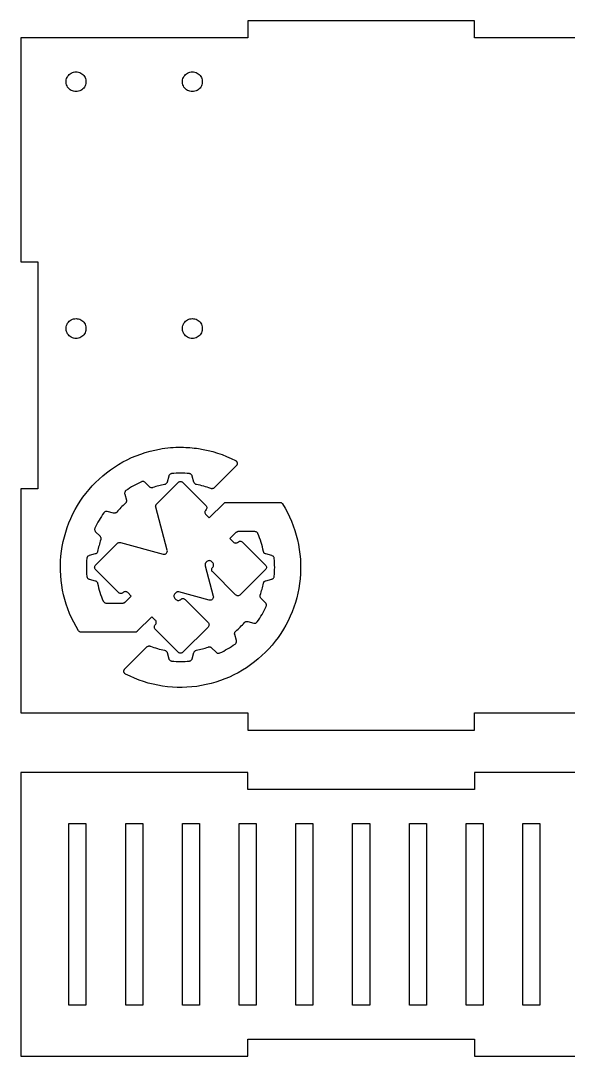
# Model space of a CAD drawing. Header units: metres. Extents: x -160 to 160, y -120 to 252.
# Drawn here: x -100 to -3.5, y 70 to 252.5 of the extents above; entities that cross this region are included whole.
import ezdxf

# ---------------------------------------------------------------- set-up
doc = ezdxf.new("R2010")
doc.units = ezdxf.units.M

msp = doc.modelspace()

# ---------------------------------------------------------------- linework, layer by layer
for p, q in [((-20, 252.5), (-60, 252.5)), ((-60, 252.5), (-60, 249.5)), ((-20, 249.5), (-20, 252.5)), ((-60, 249.5), (-100, 249.5)), ((-100, 249.5), (-100, 210)), ((20, 249.5), (-20, 249.5)), ((-91.7276, 242.688), (-91.5984, 242.865)), ((-91.5984, 242.865), (-91.448, 243.026)), ((-91.448, 243.026), (-91.2786, 243.166)), ((-91.2786, 243.166), (-91.0931, 243.284)), ((-91.0931, 243.284), (-90.8942, 243.377)), ((-90.8942, 243.377), (-90.6852, 243.445)), ((-90.6852, 243.445), (-90.4693, 243.486)), ((-90.4693, 243.486), (-90.25, 243.5)), ((-90.25, 243.5), (-90.0307, 243.486)), ((-90.0307, 243.486), (-89.8148, 243.445)), ((-89.8148, 243.445), (-89.6058, 243.377)), ((-89.6058, 243.377), (-89.4069, 243.284)), ((-89.4069, 243.284), (-89.2214, 243.166)), ((-89.2214, 243.166), (-89.052, 243.026)), ((-89.052, 243.026), (-88.9016, 242.865)), ((-88.9016, 242.865), (-88.7724, 242.688)), ((-71.2276, 242.688), (-71.0984, 242.865)), ((-71.0984, 242.865), (-70.948, 243.026)), ((-70.948, 243.026), (-70.7786, 243.166)), ((-70.7786, 243.166), (-70.5931, 243.284)), ((-70.5931, 243.284), (-70.3942, 243.377)), ((-70.3942, 243.377), (-70.1852, 243.445)), ((-70.1852, 243.445), (-69.9693, 243.486)), ((-69.9693, 243.486), (-69.75, 243.5)), ((-69.75, 243.5), (-69.5307, 243.486)), ((-69.5307, 243.486), (-69.3148, 243.445)), ((-69.3148, 243.445), (-69.1058, 243.377)), ((-69.1058, 243.377), (-68.9069, 243.284)), ((-68.9069, 243.284), (-68.7214, 243.166)), ((-68.7214, 243.166), (-68.552, 243.026)), ((-68.552, 243.026), (-68.4016, 242.865)), ((-68.4016, 242.865), (-68.2724, 242.688)), ((-91.9965, 241.86), (-91.969, 242.078)), ((-91.9965, 241.64), (-91.9965, 241.86)), ((-91.969, 241.422), (-91.9965, 241.64)), ((-91.969, 242.078), (-91.9143, 242.291)), ((-91.9143, 241.209), (-91.969, 241.422)), ((-91.9143, 242.291), (-91.8334, 242.495)), ((-91.8334, 241.005), (-91.9143, 241.209)), ((-91.8334, 242.495), (-91.7276, 242.688)), ((-91.7276, 240.812), (-91.8334, 241.005)), ((-88.7724, 242.688), (-88.6665, 242.495)), ((-88.6665, 241.005), (-88.7724, 240.812)), ((-88.6665, 242.495), (-88.5856, 242.291)), ((-88.5856, 241.209), (-88.6665, 241.005)), ((-88.5856, 242.291), (-88.531, 242.078)), ((-88.531, 241.422), (-88.5856, 241.209)), ((-88.531, 242.078), (-88.5034, 241.86)), ((-88.5034, 241.64), (-88.531, 241.422)), ((-88.5034, 241.86), (-88.5034, 241.64)), ((-71.4966, 241.86), (-71.469, 242.078)), ((-71.4966, 241.64), (-71.4966, 241.86)), ((-71.469, 241.422), (-71.4966, 241.64)), ((-71.469, 242.078), (-71.4144, 242.291)), ((-71.4144, 241.209), (-71.469, 241.422)), ((-71.4144, 242.291), (-71.3335, 242.495)), ((-71.3335, 241.005), (-71.4144, 241.209)), ((-71.3335, 242.495), (-71.2276, 242.688)), ((-71.2276, 240.812), (-71.3335, 241.005)), ((-68.2724, 242.688), (-68.1666, 242.495)), ((-68.1666, 241.005), (-68.2724, 240.812)), ((-68.1666, 242.495), (-68.0857, 242.291)), ((-68.0857, 241.209), (-68.1666, 241.005)), ((-68.0857, 242.291), (-68.031, 242.078)), ((-68.031, 241.422), (-68.0857, 241.209)), ((-68.031, 242.078), (-68.0035, 241.86)), ((-68.0035, 241.64), (-68.031, 241.422)), ((-68.0035, 241.86), (-68.0035, 241.64)), ((-91.5984, 240.635), (-91.7276, 240.812)), ((-91.448, 240.474), (-91.5984, 240.635)), ((-91.2786, 240.334), (-91.448, 240.474)), ((-91.0931, 240.216), (-91.2786, 240.334)), ((-90.8942, 240.123), (-91.0931, 240.216)), ((-90.6852, 240.055), (-90.8942, 240.123)), ((-90.4693, 240.014), (-90.6852, 240.055)), ((-90.25, 240), (-90.4693, 240.014)), ((-90.0307, 240.014), (-90.25, 240)), ((-89.8148, 240.055), (-90.0307, 240.014)), ((-89.6058, 240.123), (-89.8148, 240.055)), ((-89.4069, 240.216), (-89.6058, 240.123)), ((-89.2214, 240.334), (-89.4069, 240.216)), ((-89.052, 240.474), (-89.2214, 240.334)), ((-88.9016, 240.635), (-89.052, 240.474)), ((-88.7724, 240.812), (-88.9016, 240.635)), ((-71.0984, 240.635), (-71.2276, 240.812)), ((-70.948, 240.474), (-71.0984, 240.635)), ((-70.7786, 240.334), (-70.948, 240.474)), ((-70.5931, 240.216), (-70.7786, 240.334)), ((-70.3942, 240.123), (-70.5931, 240.216)), ((-70.1852, 240.055), (-70.3942, 240.123)), ((-69.9693, 240.014), (-70.1852, 240.055)), ((-69.75, 240), (-69.9693, 240.014)), ((-69.5307, 240.014), (-69.75, 240)), ((-69.3148, 240.055), (-69.5307, 240.014)), ((-69.1058, 240.123), (-69.3148, 240.055)), ((-68.9069, 240.216), (-69.1058, 240.123)), ((-68.7214, 240.334), (-68.9069, 240.216)), ((-68.552, 240.474), (-68.7214, 240.334)), ((-68.4016, 240.635), (-68.552, 240.474)), ((-68.2724, 240.812), (-68.4016, 240.635)), ((-100, 210), (-97, 210)), ((-97, 210), (-97, 170)), ((-91.9143, 198.791), (-91.8334, 198.995)), ((-91.8334, 198.995), (-91.7276, 199.188)), ((-91.7276, 199.188), (-91.5984, 199.365)), ((-91.5984, 199.365), (-91.448, 199.526)), ((-91.448, 199.526), (-91.2786, 199.666)), ((-91.2786, 199.666), (-91.0931, 199.784)), ((-91.0931, 199.784), (-90.8942, 199.877)), ((-90.8942, 199.877), (-90.6852, 199.945)), ((-90.6852, 199.945), (-90.4693, 199.986)), ((-90.4693, 199.986), (-90.25, 200)), ((-90.25, 200), (-90.0307, 199.986)), ((-90.0307, 199.986), (-89.8148, 199.945)), ((-89.8148, 199.945), (-89.6058, 199.877)), ((-89.6058, 199.877), (-89.4069, 199.784)), ((-89.4069, 199.784), (-89.2214, 199.666)), ((-89.2214, 199.666), (-89.052, 199.526)), ((-89.052, 199.526), (-88.9016, 199.365)), ((-88.9016, 199.365), (-88.7724, 199.188)), ((-88.7724, 199.188), (-88.6665, 198.995)), ((-88.6665, 198.995), (-88.5856, 198.791)), ((-71.4144, 198.791), (-71.3335, 198.995)), ((-71.3335, 198.995), (-71.2276, 199.188)), ((-71.2276, 199.188), (-71.0984, 199.365)), ((-71.0984, 199.365), (-70.948, 199.526)), ((-70.948, 199.526), (-70.7786, 199.666)), ((-70.7786, 199.666), (-70.5931, 199.784)), ((-70.5931, 199.784), (-70.3942, 199.877)), ((-70.3942, 199.877), (-70.1852, 199.945)), ((-70.1852, 199.945), (-69.9693, 199.986)), ((-69.9693, 199.986), (-69.75, 200)), ((-69.75, 200), (-69.5307, 199.986)), ((-69.5307, 199.986), (-69.3148, 199.945)), ((-69.3148, 199.945), (-69.1058, 199.877)), ((-69.1058, 199.877), (-68.9069, 199.784)), ((-68.9069, 199.784), (-68.7214, 199.666)), ((-68.7214, 199.666), (-68.552, 199.526)), ((-68.552, 199.526), (-68.4016, 199.365)), ((-68.4016, 199.365), (-68.2724, 199.188)), ((-68.2724, 199.188), (-68.1666, 198.995)), ((-68.1666, 198.995), (-68.0857, 198.791)), ((-91.9965, 198.36), (-91.969, 198.578)), ((-91.9965, 198.14), (-91.9965, 198.36)), ((-91.969, 197.922), (-91.9965, 198.14)), ((-91.969, 198.578), (-91.9143, 198.791)), ((-91.9143, 197.709), (-91.969, 197.922)), ((-91.8334, 197.505), (-91.9143, 197.709)), ((-91.7276, 197.312), (-91.8334, 197.505)), ((-91.5984, 197.135), (-91.7276, 197.312)), ((-91.448, 196.974), (-91.5984, 197.135)), ((-88.9016, 197.135), (-89.052, 196.974)), ((-88.7724, 197.312), (-88.9016, 197.135)), ((-88.6665, 197.505), (-88.7724, 197.312)), ((-88.5856, 197.709), (-88.6665, 197.505)), ((-88.5856, 198.791), (-88.531, 198.578)), ((-88.531, 197.922), (-88.5856, 197.709)), ((-88.531, 198.578), (-88.5034, 198.36)), ((-88.5034, 198.14), (-88.531, 197.922)), ((-88.5034, 198.36), (-88.5034, 198.14)), ((-71.4966, 198.36), (-71.469, 198.578)), ((-71.4966, 198.14), (-71.4966, 198.36)), ((-71.469, 197.922), (-71.4966, 198.14)), ((-71.469, 198.578), (-71.4144, 198.791)), ((-71.4144, 197.709), (-71.469, 197.922)), ((-71.3335, 197.505), (-71.4144, 197.709)), ((-71.2276, 197.312), (-71.3335, 197.505)), ((-71.0984, 197.135), (-71.2276, 197.312)), ((-70.948, 196.974), (-71.0984, 197.135)), ((-68.4016, 197.135), (-68.552, 196.974)), ((-68.2724, 197.312), (-68.4016, 197.135)), ((-68.1666, 197.505), (-68.2724, 197.312)), ((-68.0857, 197.709), (-68.1666, 197.505)), ((-68.0857, 198.791), (-68.031, 198.578)), ((-68.031, 197.922), (-68.0857, 197.709)), ((-68.031, 198.578), (-68.0035, 198.36)), ((-68.0035, 198.14), (-68.031, 197.922)), ((-68.0035, 198.36), (-68.0035, 198.14)), ((-91.2786, 196.834), (-91.448, 196.974)), ((-91.0931, 196.716), (-91.2786, 196.834)), ((-90.8942, 196.623), (-91.0931, 196.716)), ((-90.6852, 196.555), (-90.8942, 196.623)), ((-90.4693, 196.514), (-90.6852, 196.555)), ((-90.25, 196.5), (-90.4693, 196.514)), ((-90.0307, 196.514), (-90.25, 196.5)), ((-89.8148, 196.555), (-90.0307, 196.514)), ((-89.6058, 196.623), (-89.8148, 196.555)), ((-89.4069, 196.716), (-89.6058, 196.623)), ((-89.2214, 196.834), (-89.4069, 196.716)), ((-89.052, 196.974), (-89.2214, 196.834)), ((-70.7786, 196.834), (-70.948, 196.974)), ((-70.5931, 196.716), (-70.7786, 196.834)), ((-70.3942, 196.623), (-70.5931, 196.716)), ((-70.1852, 196.555), (-70.3942, 196.623)), ((-69.9693, 196.514), (-70.1852, 196.555)), ((-69.75, 196.5), (-69.9693, 196.514)), ((-69.5307, 196.514), (-69.75, 196.5)), ((-69.3148, 196.555), (-69.5307, 196.514)), ((-69.1058, 196.623), (-69.3148, 196.555)), ((-68.9069, 196.716), (-69.1058, 196.623)), ((-68.7214, 196.834), (-68.9069, 196.716)), ((-68.552, 196.974), (-68.7214, 196.834)), ((-75.53, 177.009), (-75.0525, 177.088)), ((-75.0525, 177.088), (-74.5732, 177.156)), ((-74.5732, 177.156), (-74.0928, 177.213)), ((-74.0928, 177.213), (-73.6108, 177.259)), ((-73.6108, 177.259), (-73.1282, 177.294)), ((-73.1282, 177.294), (-72.6448, 177.318)), ((-72.6448, 177.318), (-72.1611, 177.331)), ((-72.1611, 177.331), (-71.677, 177.333)), ((-71.677, 177.333), (-71.3008, 177.327)), ((-71.3008, 177.327), (-70.9246, 177.314)), ((-70.9246, 177.314), (-70.5486, 177.294)), ((-70.5486, 177.294), (-70.1729, 177.268)), ((-70.1729, 177.268), (-69.7979, 177.236)), ((-69.7979, 177.236), (-69.4236, 177.196)), ((-69.4236, 177.196), (-69.05, 177.15)), ((-69.05, 177.15), (-68.6772, 177.097)), ((-68.6772, 177.097), (-67.8293, 176.952)), ((-81.2322, 175.133), (-80.4536, 175.499)), ((-80.4536, 175.499), (-79.6606, 175.833)), ((-79.6606, 175.833), (-78.855, 176.135)), ((-78.855, 176.135), (-78.0378, 176.404)), ((-78.0378, 176.404), (-77.2102, 176.639)), ((-77.2102, 176.639), (-76.3738, 176.841)), ((-76.3738, 176.841), (-75.53, 177.009)), ((-67.8293, 176.952), (-66.988, 176.771)), ((-66.988, 176.771), (-66.1545, 176.557)), ((-66.1545, 176.557), (-65.3308, 176.31)), ((-65.3308, 176.31), (-64.5173, 176.029)), ((-64.5173, 176.029), (-63.7163, 175.715)), ((-63.7163, 175.715), (-62.9285, 175.369)), ((-62.9285, 175.369), (-62.1553, 174.992)), ((-84.1782, 173.36), (-83.4695, 173.848)), ((-83.4695, 173.848), (-82.7415, 174.307)), ((-82.7415, 174.307), (-81.9954, 174.735)), ((-81.9954, 174.735), (-81.2322, 175.133)), ((-62.0127, 174.078), (-65.9043, 170.186)), ((-62.1553, 174.992), (-62.0977, 174.957)), ((-62.0977, 174.957), (-62.0447, 174.916)), ((-62.0447, 174.916), (-61.9966, 174.869)), ((-61.9683, 174.129), (-62.0127, 174.078)), ((-61.9966, 174.869), (-61.9543, 174.817)), ((-61.9302, 174.184), (-61.9683, 174.129)), ((-61.9543, 174.817), (-61.918, 174.76)), ((-61.8987, 174.243), (-61.9302, 174.184)), ((-61.918, 174.76), (-61.8887, 174.7)), ((-61.8743, 174.306), (-61.8987, 174.243)), ((-61.8887, 174.7), (-61.8665, 174.637)), ((-61.8572, 174.371), (-61.8743, 174.306)), ((-61.8665, 174.637), (-61.8521, 174.571)), ((-61.8474, 174.437), (-61.8572, 174.371)), ((-61.8521, 174.571), (-61.8457, 174.504)), ((-61.8457, 174.504), (-61.8474, 174.437)), ((-86.7993, 171.135), (-86.1785, 171.731)), ((-86.1785, 171.731), (-85.5339, 172.301)), ((-85.5339, 172.301), (-84.8667, 172.844)), ((-84.8667, 172.844), (-84.1782, 173.36)), ((-73.9026, 172.261), (-74.1899, 171.188)), ((-73.8733, 172.343), (-73.9026, 172.261)), ((-73.8318, 172.418), (-73.8733, 172.343)), ((-73.7793, 172.487), (-73.8318, 172.418)), ((-73.7173, 172.547), (-73.7793, 172.487)), ((-73.6472, 172.599), (-73.7173, 172.547)), ((-73.5708, 172.639), (-73.6472, 172.599)), ((-73.4893, 172.667), (-73.5708, 172.639)), ((-73.4041, 172.683), (-73.4893, 172.667)), ((-73.0122, 172.715), (-73.4041, 172.683)), ((-72.6196, 172.739), (-73.0122, 172.715)), ((-72.2268, 172.752), (-72.6196, 172.739)), ((-71.8337, 172.757), (-72.2268, 172.752)), ((-71.4404, 172.752), (-71.8337, 172.757)), ((-71.0476, 172.739), (-71.4404, 172.752)), ((-70.655, 172.715), (-71.0476, 172.739)), ((-70.2632, 172.683), (-70.655, 172.715)), ((-70.178, 172.667), (-70.2632, 172.683)), ((-70.0964, 172.639), (-70.178, 172.667)), ((-70.02, 172.599), (-70.0964, 172.639)), ((-69.95, 172.547), (-70.02, 172.599)), ((-69.8879, 172.487), (-69.95, 172.547)), ((-69.8354, 172.418), (-69.8879, 172.487)), ((-69.7939, 172.343), (-69.8354, 172.418)), ((-69.7649, 172.261), (-69.7939, 172.343)), ((-69.4773, 171.188), (-69.7649, 172.261)), ((-97, 170), (-100, 170)), ((-100, 170), (-100, 130.5)), ((-88.5088, 169.203), (-87.9653, 169.87)), ((-87.9653, 169.87), (-87.3953, 170.515)), ((-87.3953, 170.515), (-86.7993, 171.135)), ((-81.1284, 169.909), (-81.4514, 169.685)), ((-80.8, 170.125), (-81.1284, 169.909)), ((-80.4668, 170.334), (-80.8, 170.125)), ((-80.1287, 170.534), (-80.4668, 170.334)), ((-79.7859, 170.727), (-80.1287, 170.534)), ((-79.4385, 170.911), (-79.7859, 170.727)), ((-79.0869, 171.087), (-79.4385, 170.911)), ((-78.7312, 171.255), (-79.0869, 171.087)), ((-78.6499, 171.284), (-78.7312, 171.255)), ((-78.5652, 171.301), (-78.6499, 171.284)), ((-78.4788, 171.304), (-78.5652, 171.301)), ((-78.3926, 171.295), (-78.4788, 171.304)), ((-78.3086, 171.273), (-78.3926, 171.295)), ((-78.2288, 171.24), (-78.3086, 171.273)), ((-78.155, 171.195), (-78.2288, 171.24)), ((-78.0889, 171.139), (-78.155, 171.195)), ((-77.3037, 170.354), (-78.0889, 171.139)), ((-77.2432, 170.302), (-77.3037, 170.354)), ((-77.1758, 170.259), (-77.2432, 170.302)), ((-77.1033, 170.226), (-77.1758, 170.259)), ((-77.0266, 170.203), (-77.1033, 170.226)), ((-76.9478, 170.19), (-77.0266, 170.203)), ((-76.8679, 170.188), (-76.9478, 170.19)), ((-76.7888, 170.198), (-76.8679, 170.188)), ((-76.7117, 170.218), (-76.7888, 170.198)), ((-76.4568, 170.304), (-76.7117, 170.218)), ((-76.2002, 170.385), (-76.4568, 170.304)), ((-75.9424, 170.462), (-76.2002, 170.385)), ((-76.0498, 167.323), (-72.238, 171.135)), ((-75.6833, 170.534), (-75.9424, 170.462)), ((-75.4229, 170.601), (-75.6833, 170.534)), ((-75.1611, 170.664), (-75.4229, 170.601)), ((-74.8984, 170.721), (-75.1611, 170.664)), ((-74.6348, 170.775), (-74.8984, 170.721)), ((-74.5576, 170.795), (-74.6348, 170.775)), ((-74.4846, 170.827), (-74.5576, 170.795)), ((-74.4165, 170.869), (-74.4846, 170.827)), ((-74.3545, 170.919), (-74.4165, 170.869)), ((-74.2996, 170.977), (-74.3545, 170.919)), ((-74.2532, 171.042), (-74.2996, 170.977)), ((-74.2163, 171.113), (-74.2532, 171.042)), ((-74.1899, 171.188), (-74.2163, 171.113)), ((-72.238, 171.135), (-72.1482, 171.209)), ((-72.1482, 171.209), (-72.0486, 171.261)), ((-72.0486, 171.261), (-71.9426, 171.292)), ((-71.9426, 171.292), (-71.8333, 171.303)), ((-71.8333, 171.303), (-71.7241, 171.292)), ((-71.7241, 171.292), (-71.6179, 171.261)), ((-71.6179, 171.261), (-71.5186, 171.209)), ((-71.5186, 171.209), (-71.4287, 171.135)), ((-71.4287, 171.135), (-67.3835, 167.09)), ((-69.4509, 171.113), (-69.4773, 171.188)), ((-69.4141, 171.042), (-69.4509, 171.113)), ((-69.3677, 170.977), (-69.4141, 171.042)), ((-69.3127, 170.919), (-69.3677, 170.977)), ((-69.2507, 170.869), (-69.3127, 170.919)), ((-69.1826, 170.827), (-69.2507, 170.869)), ((-69.1096, 170.795), (-69.1826, 170.827)), ((-69.0325, 170.775), (-69.1096, 170.795)), ((-68.7112, 170.709), (-69.0325, 170.775)), ((-68.3916, 170.637), (-68.7112, 170.709)), ((-68.0735, 170.558), (-68.3916, 170.637)), ((-67.7571, 170.471), (-68.0735, 170.558)), ((-67.4429, 170.378), (-67.7571, 170.471)), ((-67.1309, 170.278), (-67.4429, 170.378)), ((-66.821, 170.171), (-67.1309, 170.278)), ((-66.5137, 170.057), (-66.821, 170.171)), ((-66.4348, 170.033), (-66.5137, 170.057)), ((-66.3538, 170.022), (-66.4348, 170.033)), ((-66.2717, 170.022), (-66.3538, 170.022)), ((-66.1902, 170.034), (-66.2717, 170.022)), ((-66.1113, 170.056), (-66.1902, 170.034)), ((-66.0361, 170.09), (-66.1113, 170.056)), ((-65.9666, 170.133), (-66.0361, 170.09)), ((-65.9043, 170.186), (-65.9666, 170.133)), ((-89.5122, 167.806), (-89.0247, 168.515)), ((-89.0247, 168.515), (-88.5088, 169.203)), ((-81.6785, 169.328), (-81.6897, 169.242)), ((-81.6897, 169.242), (-81.6877, 169.156)), ((-81.6877, 169.156), (-81.6724, 169.07)), ((-81.6553, 169.411), (-81.6785, 169.328)), ((-81.6724, 169.07), (-81.3848, 167.998)), ((-81.6201, 169.49), (-81.6553, 169.411)), ((-81.574, 169.563), (-81.6201, 169.49)), ((-81.5176, 169.629), (-81.574, 169.563)), ((-81.4514, 169.685), (-81.5176, 169.629)), ((-81.3848, 167.998), (-81.3701, 167.92)), ((-81.3701, 167.92), (-81.3667, 167.84)), ((-90.7974, 165.569), (-90.3994, 166.332)), ((-90.3994, 166.332), (-89.9707, 167.078)), ((-89.9707, 167.078), (-89.5122, 167.806)), ((-82.9058, 166.099), (-83.0837, 165.897)), ((-82.7244, 166.297), (-82.9058, 166.099)), ((-82.5396, 166.493), (-82.7244, 166.297)), ((-82.3511, 166.685), (-82.5396, 166.493)), ((-82.1592, 166.873), (-82.3511, 166.685)), ((-81.9639, 167.058), (-82.1592, 166.873)), ((-81.7651, 167.24), (-81.9639, 167.058)), ((-81.5635, 167.417), (-81.7651, 167.24)), ((-81.5071, 167.474), (-81.5635, 167.417)), ((-81.4595, 167.538), (-81.5071, 167.474)), ((-81.4214, 167.608), (-81.4595, 167.538)), ((-81.3928, 167.683), (-81.4214, 167.608)), ((-81.3745, 167.76), (-81.3928, 167.683)), ((-81.3667, 167.84), (-81.3745, 167.76)), ((-76.2173, 166.92), (-76.2122, 166.994)), ((-76.2124, 166.845), (-76.2173, 166.92)), ((-76.1978, 166.771), (-76.2124, 166.845)), ((-76.2122, 166.994), (-76.1978, 167.067)), ((-76.1978, 167.067), (-76.1741, 167.137)), ((-74.1704, 159.205), (-76.1978, 166.771)), ((-76.1741, 167.137), (-76.1414, 167.204)), ((-76.1414, 167.204), (-76.0999, 167.266)), ((-76.0999, 167.266), (-76.0498, 167.323)), ((-67.5093, 166.091), (-67.5405, 165.985)), ((-67.4568, 166.191), (-67.5093, 166.091)), ((-67.3103, 166.37), (-67.4568, 166.191)), ((-67.3835, 167.09), (-67.3103, 167)), ((-67.3103, 167), (-67.2578, 166.9)), ((-67.2578, 166.47), (-67.3103, 166.37)), ((-67.2578, 166.9), (-67.2263, 166.794)), ((-67.2263, 166.576), (-67.2578, 166.47)), ((-67.2263, 166.794), (-67.2161, 166.685)), ((-67.2161, 166.685), (-67.2263, 166.576)), ((-66.7769, 164.865), (-64.2, 167.442)), ((-64.2, 167.442), (-64.1584, 167.48)), ((-64.1584, 167.48), (-64.113, 167.513)), ((-64.113, 167.513), (-64.0649, 167.542)), ((-64.0649, 167.542), (-64.0142, 167.565)), ((-64.0142, 167.565), (-63.9614, 167.584)), ((-63.9614, 167.584), (-63.907, 167.598)), ((-63.907, 167.598), (-63.8513, 167.607)), ((-63.8513, 167.607), (-63.7954, 167.61)), ((-63.7954, 167.61), (-54.3403, 167.61)), ((-54.3403, 167.61), (-54.2681, 167.605)), ((-54.2681, 167.605), (-54.1973, 167.591)), ((-54.1973, 167.591), (-54.1284, 167.567)), ((-54.1284, 167.567), (-54.063, 167.536)), ((-54.063, 167.536), (-54.002, 167.497)), ((-54.002, 167.497), (-53.9463, 167.451)), ((-53.9463, 167.451), (-53.8967, 167.398)), ((-53.8967, 167.398), (-53.8542, 167.339)), ((-53.8542, 167.339), (-53.4153, 166.599)), ((-53.4153, 166.599), (-53.0068, 165.842)), ((-91.4983, 163.998), (-91.1638, 164.791)), ((-91.1638, 164.791), (-90.7974, 165.569)), ((-86.2009, 164.462), (-86.3936, 164.119)), ((-86.0002, 164.8), (-86.2009, 164.462)), ((-85.7917, 165.134), (-86.0002, 164.8)), ((-85.5754, 165.462), (-85.7917, 165.134)), ((-85.3513, 165.785), (-85.5754, 165.462)), ((-85.2954, 165.851), (-85.3513, 165.785)), ((-85.23, 165.907), (-85.2954, 165.851)), ((-85.1567, 165.954), (-85.23, 165.907)), ((-85.0776, 165.989), (-85.1567, 165.954)), ((-84.9941, 166.012), (-85.0776, 165.989)), ((-84.9084, 166.023), (-84.9941, 166.012)), ((-84.822, 166.021), (-84.9084, 166.023)), ((-84.7371, 166.006), (-84.822, 166.021)), ((-83.6646, 165.719), (-84.7371, 166.006)), ((-83.5859, 165.704), (-83.6646, 165.719)), ((-83.5063, 165.7), (-83.5859, 165.704)), ((-83.427, 165.708), (-83.5063, 165.7)), ((-83.3491, 165.726), (-83.427, 165.708)), ((-83.2744, 165.755), (-83.3491, 165.726)), ((-83.2043, 165.793), (-83.2744, 165.755)), ((-83.1401, 165.841), (-83.2043, 165.793)), ((-83.0837, 165.897), (-83.1401, 165.841)), ((-67.5405, 165.985), (-67.551, 165.876)), ((-67.551, 165.876), (-67.5405, 165.767)), ((-67.5405, 165.767), (-67.5093, 165.661)), ((-67.5093, 165.661), (-67.4568, 165.561)), ((-67.4568, 165.561), (-67.3835, 165.471)), ((-67.3835, 165.471), (-66.7769, 164.865)), ((-53.0068, 165.842), (-52.6294, 165.069)), ((-52.6294, 165.069), (-52.2834, 164.281)), ((-52.2834, 164.281), (-51.97, 163.48)), ((-92.0688, 162.375), (-91.8, 163.192)), ((-91.8, 163.192), (-91.4983, 163.998)), ((-86.9673, 162.898), (-86.9705, 162.812)), ((-86.9705, 162.812), (-86.9612, 162.726)), ((-86.9509, 162.983), (-86.9673, 162.898)), ((-86.9612, 162.726), (-86.9399, 162.642)), ((-86.9216, 163.064), (-86.9509, 162.983)), ((-86.9399, 162.642), (-86.9067, 162.562)), ((-86.7539, 163.42), (-86.9216, 163.064)), ((-86.9067, 162.562), (-86.8618, 162.488)), ((-86.8618, 162.488), (-86.8059, 162.422)), ((-86.5779, 163.772), (-86.7539, 163.42)), ((-86.3936, 164.119), (-86.5779, 163.772)), ((-61.8289, 162.435), (-61.8818, 162.416)), ((-61.7747, 162.448), (-61.8289, 162.435)), ((-61.7192, 162.457), (-61.7747, 162.448)), ((-61.6631, 162.46), (-61.7192, 162.457)), ((-58.7256, 162.46), (-61.6631, 162.46)), ((-58.6433, 162.453), (-58.7256, 162.46)), ((-58.5627, 162.435), (-58.6433, 162.453)), ((-58.4858, 162.405), (-58.5627, 162.435)), ((-51.97, 163.48), (-51.689, 162.667)), ((-51.689, 162.667), (-51.4414, 161.843)), ((-92.6741, 159.867), (-92.5063, 160.711)), ((-92.5063, 160.711), (-92.3044, 161.547)), ((-92.3044, 161.547), (-92.0688, 162.375)), ((-86.8059, 162.422), (-86.0208, 161.637)), ((-85.9707, 160.79), (-86.052, 160.533)), ((-86.0208, 161.637), (-85.9685, 161.576)), ((-85.8848, 161.045), (-85.9707, 160.79)), ((-85.9685, 161.576), (-85.9258, 161.509)), ((-85.9258, 161.509), (-85.8928, 161.436)), ((-85.8928, 161.436), (-85.8699, 161.36)), ((-85.8643, 161.122), (-85.8848, 161.045)), ((-85.8699, 161.36), (-85.8572, 161.281)), ((-85.8552, 161.201), (-85.8643, 161.122)), ((-85.8572, 161.281), (-85.8552, 161.201)), ((-62.0674, 162.292), (-63.136, 161.224)), ((-63.136, 161.224), (-62.5288, 160.617)), ((-62.5288, 160.617), (-62.4392, 160.543)), ((-62.0259, 162.33), (-62.0674, 162.292)), ((-61.9807, 162.363), (-62.0259, 162.33)), ((-61.9324, 162.392), (-61.9807, 162.363)), ((-61.8818, 162.416), (-61.9324, 162.392)), ((-61.8096, 160.543), (-61.6301, 160.69)), ((-61.6301, 160.69), (-61.5308, 160.742)), ((-61.5308, 160.742), (-61.4246, 160.774)), ((-61.4246, 160.774), (-61.3154, 160.784)), ((-61.3154, 160.784), (-61.2061, 160.774)), ((-61.2061, 160.774), (-61.1001, 160.742)), ((-61.1001, 160.742), (-61.0005, 160.69)), ((-61.0005, 160.69), (-60.9106, 160.617)), ((-60.9106, 160.617), (-56.8655, 156.571)), ((-58.4138, 162.364), (-58.4858, 162.405)), ((-58.3479, 162.314), (-58.4138, 162.364)), ((-58.2896, 162.256), (-58.3479, 162.314)), ((-58.2402, 162.189), (-58.2896, 162.256)), ((-58.2014, 162.117), (-58.2402, 162.189)), ((-58.0415, 161.736), (-58.2014, 162.117)), ((-57.8923, 161.351), (-58.0415, 161.736)), ((-57.7537, 160.962), (-57.8923, 161.351)), ((-57.626, 160.569), (-57.7537, 160.962)), ((-51.4414, 161.843), (-51.2273, 161.009)), ((-51.2273, 161.009), (-51.0479, 160.168)), ((-92.9062, 158.162), (-92.8076, 159.017)), ((-92.8076, 159.017), (-92.6741, 159.867)), ((-86.8013, 156.571), (-82.9895, 160.383)), ((-86.4939, 158.818), (-86.5354, 158.75)), ((-86.4622, 158.891), (-86.4939, 158.818)), ((-86.4412, 158.968), (-86.4622, 158.891)), ((-86.3882, 159.231), (-86.4412, 158.968)), ((-86.3303, 159.494), (-86.3882, 159.231)), ((-86.2678, 159.756), (-86.3303, 159.494)), ((-86.2007, 160.016), (-86.2678, 159.756)), ((-86.1287, 160.276), (-86.2007, 160.016)), ((-86.052, 160.533), (-86.1287, 160.276)), ((-82.9895, 160.383), (-82.9324, 160.433)), ((-82.9324, 160.433), (-82.8699, 160.475)), ((-82.8699, 160.475), (-82.803, 160.508)), ((-82.803, 160.508), (-82.7329, 160.531)), ((-82.7329, 160.531), (-82.6604, 160.546)), ((-82.6604, 160.546), (-82.5862, 160.551)), ((-82.5862, 160.551), (-82.5112, 160.546)), ((-82.5112, 160.546), (-82.4368, 160.531)), ((-82.4368, 160.531), (-74.8711, 158.504)), ((-74.23, 158.766), (-74.1721, 158.9)), ((-74.1721, 158.9), (-74.1504, 159.048)), ((-74.1504, 159.048), (-74.1704, 159.205)), ((-62.4392, 160.543), (-62.3396, 160.491)), ((-62.3396, 160.491), (-62.2336, 160.46)), ((-62.2336, 160.46), (-62.1243, 160.449)), ((-62.1243, 160.449), (-62.0151, 160.46)), ((-62.0151, 160.46), (-61.9092, 160.491)), ((-61.9092, 160.491), (-61.8096, 160.543)), ((-57.5093, 160.173), (-57.626, 160.569)), ((-57.4036, 159.774), (-57.5093, 160.173)), ((-57.3091, 159.373), (-57.4036, 159.774)), ((-57.2256, 158.968), (-57.3091, 159.373)), ((-57.2048, 158.891), (-57.2256, 158.968)), ((-57.1731, 158.818), (-57.2048, 158.891)), ((-57.1313, 158.75), (-57.1731, 158.818)), ((-51.0479, 160.168), (-50.9026, 159.32)), ((-50.9026, 159.32), (-50.792, 158.466)), ((-92.9983, 156.444), (-92.9697, 157.304)), ((-92.9697, 157.304), (-92.9062, 158.162)), ((-88.4048, 156.953), (-88.4187, 156.56)), ((-88.3816, 157.345), (-88.4048, 156.953)), ((-88.3491, 157.737), (-88.3816, 157.345)), ((-88.3337, 157.822), (-88.3491, 157.737)), ((-88.3054, 157.904), (-88.3337, 157.822)), ((-88.2651, 157.98), (-88.3054, 157.904)), ((-88.2141, 158.05), (-88.2651, 157.98)), ((-88.1536, 158.112), (-88.2141, 158.05)), ((-88.0847, 158.165), (-88.1536, 158.112)), ((-88.009, 158.206), (-88.0847, 158.165)), ((-87.9277, 158.236), (-88.009, 158.206)), ((-86.855, 158.523), (-87.9277, 158.236)), ((-86.7795, 158.549), (-86.855, 158.523)), ((-86.709, 158.586), (-86.7795, 158.549)), ((-86.644, 158.633), (-86.709, 158.586)), ((-86.5859, 158.688), (-86.644, 158.633)), ((-86.5354, 158.75), (-86.5859, 158.688)), ((-74.8711, 158.504), (-74.7141, 158.484)), ((-74.7141, 158.484), (-74.5662, 158.506)), ((-74.5662, 158.506), (-74.4324, 158.563)), ((-74.4324, 158.563), (-74.3186, 158.652)), ((-74.3186, 158.652), (-74.23, 158.766)), ((-67.4021, 156.95), (-67.4436, 156.887)), ((-67.3521, 157.007), (-67.4021, 156.95)), ((-67.1812, 157.178), (-67.3521, 157.007)), ((-67.0916, 157.251), (-67.1812, 157.178)), ((-66.9919, 157.303), (-67.0916, 157.251)), ((-66.886, 157.335), (-66.9919, 157.303)), ((-66.7766, 157.345), (-66.886, 157.335)), ((-66.6672, 157.335), (-66.7766, 157.345)), ((-66.5613, 157.303), (-66.6672, 157.335)), ((-66.4619, 157.251), (-66.5613, 157.303)), ((-66.3721, 157.178), (-66.4619, 157.251)), ((-66.1697, 156.976), (-66.3721, 157.178)), ((-66.0964, 156.886), (-66.1697, 156.976)), ((-57.0811, 158.688), (-57.1313, 158.75)), ((-57.0227, 158.633), (-57.0811, 158.688)), ((-56.9578, 158.586), (-57.0227, 158.633)), ((-56.8872, 158.55), (-56.9578, 158.586)), ((-56.812, 158.523), (-56.8872, 158.55)), ((-55.739, 158.236), (-56.812, 158.523)), ((-55.6577, 158.207), (-55.739, 158.236)), ((-55.582, 158.165), (-55.6577, 158.207)), ((-55.5134, 158.112), (-55.582, 158.165)), ((-55.4529, 158.051), (-55.5134, 158.112)), ((-55.4019, 157.98), (-55.4529, 158.051)), ((-55.3616, 157.904), (-55.4019, 157.98)), ((-55.333, 157.823), (-55.3616, 157.904)), ((-55.3179, 157.737), (-55.333, 157.823)), ((-55.2852, 157.345), (-55.3179, 157.737)), ((-55.262, 156.953), (-55.2852, 157.345)), ((-55.248, 156.56), (-55.262, 156.953)), ((-50.792, 158.466), (-50.7161, 157.609)), ((-50.7161, 157.609), (-50.6748, 156.75)), ((-92.9919, 155.583), (-92.9983, 156.444)), ((-92.9507, 154.724), (-92.9919, 155.583)), ((-88.4187, 156.56), (-88.4233, 156.167)), ((-88.4233, 156.167), (-88.4187, 155.773)), ((-88.4187, 155.773), (-88.4048, 155.38)), ((-88.4048, 155.38), (-88.3816, 154.988)), ((-86.9688, 156.167), (-86.9583, 156.276)), ((-86.9583, 156.057), (-86.9688, 156.167)), ((-86.9583, 156.276), (-86.927, 156.382)), ((-86.927, 155.951), (-86.9583, 156.057)), ((-86.927, 156.382), (-86.8745, 156.481)), ((-86.8745, 155.852), (-86.927, 155.951)), ((-86.8745, 156.481), (-86.8013, 156.571)), ((-86.8013, 155.762), (-86.8745, 155.852)), ((-82.7559, 151.717), (-86.8013, 155.762)), ((-67.5146, 156.678), (-67.5198, 156.604)), ((-67.5198, 156.604), (-67.5149, 156.529)), ((-67.5149, 156.529), (-67.5002, 156.454)), ((-67.5002, 156.75), (-67.5146, 156.678)), ((-67.4766, 156.821), (-67.5002, 156.75)), ((-67.5002, 156.454), (-66.0654, 151.099)), ((-67.4436, 156.887), (-67.4766, 156.821)), ((-66.3374, 155.762), (-66.3269, 155.871)), ((-66.3269, 155.653), (-66.3374, 155.762)), ((-66.3269, 155.871), (-66.2954, 155.977)), ((-66.2954, 155.547), (-66.3269, 155.653)), ((-66.2954, 155.977), (-66.2432, 156.077)), ((-66.2432, 155.447), (-66.2954, 155.547)), ((-66.2432, 156.077), (-66.0964, 156.256)), ((-66.1697, 155.357), (-66.2432, 155.447)), ((-62.1245, 151.312), (-66.1697, 155.357)), ((-66.0439, 156.787), (-66.0964, 156.886)), ((-66.0964, 156.256), (-66.0439, 156.356)), ((-66.0127, 156.68), (-66.0439, 156.787)), ((-66.0439, 156.356), (-66.0127, 156.462)), ((-66.0022, 156.571), (-66.0127, 156.68)), ((-66.0127, 156.462), (-66.0022, 156.571)), ((-56.8655, 155.762), (-61.3154, 151.312)), ((-56.8655, 156.571), (-56.7922, 156.481)), ((-56.7922, 155.852), (-56.8655, 155.762)), ((-56.7922, 156.481), (-56.7397, 156.382)), ((-56.7397, 155.951), (-56.7922, 155.852)), ((-56.7397, 156.382), (-56.7083, 156.276)), ((-56.7083, 156.057), (-56.7397, 155.951)), ((-56.7083, 156.276), (-56.698, 156.167)), ((-56.698, 156.167), (-56.7083, 156.057)), ((-55.2852, 154.988), (-55.262, 155.381)), ((-55.262, 155.381), (-55.248, 155.774)), ((-55.2434, 156.167), (-55.248, 156.56)), ((-55.248, 155.774), (-55.2434, 156.167)), ((-50.6685, 155.889), (-50.697, 155.03)), ((-50.6748, 156.75), (-50.6685, 155.889)), ((-92.8748, 153.867), (-92.9507, 154.724)), ((-92.7642, 153.014), (-92.8748, 153.867)), ((-88.3816, 154.988), (-88.3491, 154.596)), ((-88.3491, 154.596), (-88.3337, 154.511)), ((-88.3337, 154.511), (-88.3054, 154.429)), ((-88.3054, 154.429), (-88.2651, 154.353)), ((-88.2651, 154.353), (-88.2141, 154.283)), ((-88.2141, 154.283), (-88.1536, 154.221)), ((-88.1536, 154.221), (-88.0847, 154.168)), ((-88.0847, 154.168), (-88.009, 154.127)), ((-88.009, 154.127), (-87.9277, 154.097)), ((-87.9277, 154.097), (-86.855, 153.81)), ((-86.855, 153.81), (-86.7795, 153.784)), ((-86.7795, 153.784), (-86.709, 153.747)), ((-86.709, 153.747), (-86.644, 153.7)), ((-86.644, 153.7), (-86.5859, 153.646)), ((-86.5859, 153.646), (-86.5354, 153.583)), ((-86.5354, 153.583), (-86.4939, 153.515)), ((-86.4939, 153.515), (-86.4622, 153.442)), ((-86.4622, 153.442), (-86.4412, 153.365)), ((-86.4412, 153.365), (-86.3579, 152.961)), ((-57.2786, 153.102), (-57.2256, 153.365)), ((-57.2256, 153.365), (-57.2048, 153.443)), ((-57.2048, 153.443), (-57.1731, 153.516)), ((-57.1731, 153.516), (-57.1313, 153.584)), ((-57.1313, 153.584), (-57.0811, 153.646)), ((-57.0811, 153.646), (-57.0227, 153.701)), ((-57.0227, 153.701), (-56.9578, 153.747)), ((-56.9578, 153.747), (-56.8872, 153.784)), ((-56.8872, 153.784), (-56.812, 153.81)), ((-56.812, 153.81), (-55.739, 154.098)), ((-55.739, 154.098), (-55.6577, 154.127)), ((-55.6577, 154.127), (-55.582, 154.169)), ((-55.582, 154.169), (-55.5134, 154.221)), ((-55.5134, 154.221), (-55.4529, 154.283)), ((-55.4529, 154.283), (-55.4019, 154.353)), ((-55.4019, 154.353), (-55.3616, 154.43)), ((-55.3616, 154.43), (-55.333, 154.511)), ((-55.333, 154.511), (-55.3179, 154.596)), ((-55.3179, 154.596), (-55.2852, 154.988)), ((-50.8591, 153.317), (-50.9927, 152.467)), ((-50.7605, 154.171), (-50.8591, 153.317)), ((-50.697, 155.03), (-50.7605, 154.171)), ((-92.6189, 152.166), (-92.7642, 153.014)), ((-92.4392, 151.324), (-92.6189, 152.166)), ((-86.3579, 152.961), (-86.2632, 152.559)), ((-86.2632, 152.559), (-86.1575, 152.16)), ((-86.1575, 152.16), (-86.0408, 151.764)), ((-86.0408, 151.764), (-85.9131, 151.371)), ((-82.666, 151.643), (-82.7559, 151.717)), ((-82.5667, 151.591), (-82.666, 151.643)), ((-82.4604, 151.559), (-82.5667, 151.591)), ((-82.3513, 151.549), (-82.4604, 151.559)), ((-82.2419, 151.559), (-82.3513, 151.549)), ((-82.136, 151.591), (-82.2419, 151.559)), ((-82.0364, 151.643), (-82.136, 151.591)), ((-81.8569, 151.79), (-82.0364, 151.643)), ((-81.7573, 151.842), (-81.8569, 151.79)), ((-81.6514, 151.874), (-81.7573, 151.842)), ((-81.5422, 151.884), (-81.6514, 151.874)), ((-81.4329, 151.874), (-81.5422, 151.884)), ((-81.3269, 151.842), (-81.4329, 151.874)), ((-81.2275, 151.79), (-81.3269, 151.842)), ((-81.1377, 151.717), (-81.2275, 151.79)), ((-80.5308, 151.11), (-81.1377, 151.717)), ((-72.8425, 151.516), (-72.918, 151.424)), ((-72.6736, 151.685), (-72.8425, 151.516)), ((-72.6165, 151.735), (-72.6736, 151.685)), ((-72.554, 151.777), (-72.6165, 151.735)), ((-72.4873, 151.81), (-72.554, 151.777)), ((-72.417, 151.833), (-72.4873, 151.81)), ((-72.3445, 151.848), (-72.417, 151.833)), ((-72.2703, 151.853), (-72.3445, 151.848)), ((-72.1956, 151.848), (-72.2703, 151.853)), ((-72.1208, 151.833), (-72.1956, 151.848)), ((-66.7659, 150.398), (-72.1208, 151.833)), ((-57.782, 151.289), (-57.696, 151.543)), ((-57.696, 151.543), (-57.6147, 151.8)), ((-57.6147, 151.8), (-57.5383, 152.058)), ((-57.5383, 152.058), (-57.4663, 152.317)), ((-57.4663, 152.317), (-57.3989, 152.577)), ((-57.3989, 152.577), (-57.3364, 152.839)), ((-57.3364, 152.839), (-57.2786, 153.102)), ((-51.1604, 151.623), (-51.3623, 150.786)), ((-50.9927, 152.467), (-51.1604, 151.623)), ((-92.2253, 150.491), (-92.4392, 151.324)), ((-91.9778, 149.667), (-92.2253, 150.491)), ((-91.6968, 148.854), (-91.9778, 149.667)), ((-85.9131, 151.371), (-85.7747, 150.982)), ((-85.7747, 150.982), (-85.6252, 150.597)), ((-85.6252, 150.597), (-85.4656, 150.217)), ((-85.4656, 150.217), (-85.4265, 150.144)), ((-85.4265, 150.144), (-85.3774, 150.077)), ((-85.3774, 150.077), (-85.3191, 150.019)), ((-85.3191, 150.019), (-85.2532, 149.969)), ((-85.2532, 149.969), (-85.1809, 149.928)), ((-85.1809, 149.928), (-85.104, 149.898)), ((-85.104, 149.898), (-85.0237, 149.88)), ((-85.0237, 149.88), (-84.9412, 149.873)), ((-84.9412, 149.873), (-82.0037, 149.873)), ((-82.0037, 149.873), (-81.9478, 149.876)), ((-81.9478, 149.876), (-81.8923, 149.885)), ((-81.8923, 149.885), (-81.8379, 149.898)), ((-81.8379, 149.898), (-81.7852, 149.917)), ((-81.7852, 149.917), (-81.7344, 149.941)), ((-81.7344, 149.941), (-81.6863, 149.97)), ((-81.6863, 149.97), (-81.6411, 150.003)), ((-81.6411, 150.003), (-81.5994, 150.041)), ((-81.5994, 150.041), (-80.5308, 151.11)), ((-73.0017, 151.219), (-73.0122, 151.11)), ((-73.0122, 151.11), (-73.0017, 151)), ((-72.9702, 151.325), (-73.0017, 151.219)), ((-73.0017, 151), (-72.9702, 150.894)), ((-72.918, 151.424), (-72.9702, 151.325)), ((-72.9702, 150.894), (-72.918, 150.795)), ((-72.918, 150.795), (-72.8445, 150.705)), ((-72.8445, 150.705), (-72.6426, 150.503)), ((-72.6426, 150.503), (-72.5527, 150.429)), ((-72.5527, 150.429), (-72.4531, 150.377)), ((-72.4531, 150.377), (-72.3472, 150.346)), ((-72.3472, 150.346), (-72.238, 150.335)), ((-72.238, 150.335), (-72.1287, 150.346)), ((-72.1287, 150.346), (-72.0227, 150.377)), ((-72.0227, 150.377), (-71.9231, 150.429)), ((-71.9231, 150.429), (-71.7437, 150.576)), ((-71.7437, 150.576), (-71.644, 150.628)), ((-71.644, 150.628), (-71.5381, 150.66)), ((-71.5381, 150.66), (-71.4287, 150.67)), ((-71.4287, 150.67), (-71.3193, 150.66)), ((-71.3193, 150.66), (-71.2134, 150.628)), ((-71.2134, 150.628), (-71.114, 150.576)), ((-71.114, 150.576), (-71.0242, 150.503)), ((-71.0242, 150.503), (-66.979, 146.457)), ((-66.6091, 150.378), (-66.7659, 150.398)), ((-66.4609, 150.4), (-66.6091, 150.378)), ((-66.3274, 150.458), (-66.4609, 150.4)), ((-66.2136, 150.547), (-66.3274, 150.458)), ((-66.125, 150.66), (-66.2136, 150.547)), ((-66.0671, 150.794), (-66.125, 150.66)), ((-66.0454, 150.942), (-66.0671, 150.794)), ((-66.0654, 151.099), (-66.0454, 150.942)), ((-62.0347, 151.239), (-62.1245, 151.312)), ((-61.9353, 151.186), (-62.0347, 151.239)), ((-61.8291, 151.155), (-61.9353, 151.186)), ((-61.72, 151.144), (-61.8291, 151.155)), ((-61.6106, 151.155), (-61.72, 151.144)), ((-61.5046, 151.186), (-61.6106, 151.155)), ((-61.405, 151.239), (-61.5046, 151.186)), ((-61.3154, 151.312), (-61.405, 151.239)), ((-57.8115, 151.132), (-57.8025, 151.211)), ((-57.8096, 151.052), (-57.8115, 151.132)), ((-57.7969, 150.973), (-57.8096, 151.052)), ((-57.8025, 151.211), (-57.782, 151.289)), ((-57.7739, 150.897), (-57.7969, 150.973)), ((-57.741, 150.824), (-57.7739, 150.897)), ((-57.6982, 150.757), (-57.741, 150.824)), ((-57.6462, 150.696), (-57.6982, 150.757)), ((-56.8606, 149.912), (-57.6462, 150.696)), ((-56.8047, 149.846), (-56.8606, 149.912)), ((-56.76, 149.772), (-56.8047, 149.846)), ((-56.7266, 149.692), (-56.76, 149.772)), ((-56.7053, 149.608), (-56.7266, 149.692)), ((-51.5977, 149.959), (-51.8667, 149.141)), ((-51.3623, 150.786), (-51.5977, 149.959)), ((-91.3831, 148.052), (-91.6968, 148.854)), ((-91.0374, 147.264), (-91.3831, 148.052)), ((-57.6663, 147.534), (-57.4658, 147.872)), ((-57.4658, 147.872), (-57.2732, 148.215)), ((-57.2732, 148.215), (-57.0889, 148.562)), ((-57.0889, 148.562), (-56.9126, 148.914)), ((-56.9126, 148.914), (-56.7449, 149.27)), ((-56.7449, 149.27), (-56.7156, 149.351)), ((-56.7156, 149.351), (-56.6995, 149.436)), ((-56.696, 149.522), (-56.7053, 149.608)), ((-56.6995, 149.436), (-56.696, 149.522)), ((-52.1685, 148.336), (-52.5027, 147.543)), ((-51.8667, 149.141), (-52.1685, 148.336)), ((-90.6599, 146.491), (-91.0374, 147.264)), ((-90.2515, 145.734), (-90.6599, 146.491)), ((-76.8899, 147.469), (-79.4668, 144.891)), ((-76.2832, 146.862), (-76.8899, 147.469)), ((-76.3564, 145.963), (-76.21, 146.142)), ((-76.21, 146.772), (-76.2832, 146.862)), ((-76.1575, 146.672), (-76.21, 146.772)), ((-76.21, 146.142), (-76.1575, 146.242)), ((-76.1262, 146.566), (-76.1575, 146.672)), ((-76.1575, 146.242), (-76.1262, 146.348)), ((-76.1157, 146.457), (-76.1262, 146.566)), ((-76.1262, 146.348), (-76.1157, 146.457)), ((-66.979, 146.457), (-66.9055, 146.367)), ((-66.9055, 146.367), (-66.8533, 146.268)), ((-66.8533, 146.268), (-66.8218, 146.162)), ((-66.8218, 146.162), (-66.8113, 146.053)), ((-66.8113, 146.053), (-66.8218, 145.943)), ((-61.1272, 145.841), (-60.9421, 146.037)), ((-60.9421, 146.037), (-60.7607, 146.235)), ((-60.7607, 146.235), (-60.583, 146.437)), ((-60.583, 146.437), (-60.5264, 146.493)), ((-60.5264, 146.493), (-60.4622, 146.541)), ((-60.4622, 146.541), (-60.3921, 146.579)), ((-60.3921, 146.579), (-60.3174, 146.607)), ((-60.3174, 146.607), (-60.2397, 146.626)), ((-60.2397, 146.626), (-60.1602, 146.634)), ((-60.1602, 146.634), (-60.0806, 146.63)), ((-60.0806, 146.63), (-60.002, 146.615)), ((-60.002, 146.615), (-58.9294, 146.328)), ((-58.9294, 146.328), (-58.8445, 146.313)), ((-58.8445, 146.313), (-58.7581, 146.311)), ((-58.7581, 146.311), (-58.6724, 146.322)), ((-58.6724, 146.322), (-58.5891, 146.345)), ((-58.5891, 146.345), (-58.5098, 146.38)), ((-58.5098, 146.38), (-58.4365, 146.427)), ((-58.4365, 146.427), (-58.3713, 146.483)), ((-58.3713, 146.483), (-58.3154, 146.549)), ((-58.3154, 146.549), (-58.0913, 146.872)), ((-58.0913, 146.872), (-57.875, 147.2)), ((-57.875, 147.2), (-57.6663, 147.534)), ((-53.2673, 146.002), (-53.6958, 145.256)), ((-52.8694, 146.764), (-53.2673, 146.002)), ((-52.5027, 147.543), (-52.8694, 146.764)), ((-89.8123, 144.994), (-90.2515, 145.734)), ((-89.77, 144.935), (-89.8123, 144.994)), ((-89.7205, 144.882), (-89.77, 144.935)), ((-89.6648, 144.836), (-89.7205, 144.882)), ((-89.6035, 144.797), (-89.6648, 144.836)), ((-89.5383, 144.766), (-89.6035, 144.797)), ((-89.4695, 144.743), (-89.5383, 144.766)), ((-89.3987, 144.729), (-89.4695, 144.743)), ((-89.3262, 144.724), (-89.3987, 144.729)), ((-79.8713, 144.724), (-89.3262, 144.724)), ((-79.8154, 144.727), (-79.8713, 144.724)), ((-79.76, 144.735), (-79.8154, 144.727)), ((-79.7056, 144.749), (-79.76, 144.735)), ((-79.6526, 144.768), (-79.7056, 144.749)), ((-79.6018, 144.792), (-79.6526, 144.768)), ((-79.5537, 144.82), (-79.6018, 144.792)), ((-79.5085, 144.854), (-79.5537, 144.82)), ((-79.4668, 144.891), (-79.5085, 144.854)), ((-76.4507, 145.648), (-76.4402, 145.757)), ((-76.4402, 145.539), (-76.4507, 145.648)), ((-76.4402, 145.757), (-76.4089, 145.864)), ((-76.4089, 145.433), (-76.4402, 145.539)), ((-76.4089, 145.864), (-76.3564, 145.963)), ((-76.3564, 145.333), (-76.4089, 145.433)), ((-76.2832, 145.243), (-76.3564, 145.333)), ((-72.238, 141.198), (-76.2832, 145.243)), ((-66.979, 145.648), (-71.4287, 141.198)), ((-66.9055, 145.738), (-66.979, 145.648)), ((-66.8533, 145.837), (-66.9055, 145.738)), ((-66.8218, 145.943), (-66.8533, 145.837)), ((-62.2998, 144.494), (-62.2922, 144.573)), ((-62.2966, 144.414), (-62.2998, 144.494)), ((-62.2817, 144.336), (-62.2966, 144.414)), ((-62.2922, 144.573), (-62.2737, 144.651)), ((-61.9944, 143.263), (-62.2817, 144.336)), ((-62.2737, 144.651), (-62.2454, 144.726)), ((-62.2454, 144.726), (-62.207, 144.796)), ((-62.207, 144.796), (-62.1597, 144.86)), ((-62.1597, 144.86), (-62.1033, 144.917)), ((-62.1033, 144.917), (-61.9014, 145.094)), ((-61.9014, 145.094), (-61.7029, 145.276)), ((-61.7029, 145.276), (-61.5076, 145.461)), ((-61.5076, 145.461), (-61.3157, 145.649)), ((-61.3157, 145.649), (-61.1272, 145.841)), ((-54.1543, 144.527), (-54.6421, 143.818)), ((-53.6958, 145.256), (-54.1543, 144.527)), ((-62.8667, 142.208), (-62.5383, 142.425)), ((-62.5383, 142.425), (-62.2151, 142.649)), ((-62.2151, 142.649), (-62.1492, 142.705)), ((-62.1492, 142.705), (-62.0928, 142.77)), ((-62.0928, 142.77), (-62.0466, 142.844)), ((-62.0466, 142.844), (-62.0115, 142.923)), ((-62.0115, 142.923), (-61.988, 143.006)), ((-61.9788, 143.178), (-61.9944, 143.263)), ((-61.988, 143.006), (-61.9771, 143.092)), ((-61.9771, 143.092), (-61.9788, 143.178)), ((-55.7012, 142.463), (-56.2715, 141.818)), ((-55.158, 143.13), (-55.7012, 142.463)), ((-54.6421, 143.818), (-55.158, 143.13)), ((-81.6541, 138.255), (-77.7625, 142.147)), ((-77.7625, 142.147), (-77.7, 142.2)), ((-77.7, 142.2), (-77.6306, 142.244)), ((-77.6306, 142.244), (-77.5554, 142.277)), ((-77.5554, 142.277), (-77.4763, 142.3)), ((-77.4763, 142.3), (-77.395, 142.311)), ((-77.395, 142.311), (-77.313, 142.312)), ((-77.313, 142.312), (-77.2317, 142.3)), ((-77.2317, 142.3), (-77.1531, 142.277)), ((-77.1531, 142.277), (-76.8457, 142.163)), ((-76.8457, 142.163), (-76.5359, 142.056)), ((-76.5359, 142.056), (-76.2236, 141.956)), ((-76.2236, 141.956), (-75.9094, 141.862)), ((-75.9094, 141.862), (-75.5933, 141.776)), ((-75.5933, 141.776), (-75.2751, 141.697)), ((-75.2751, 141.697), (-74.9556, 141.624)), ((-74.9556, 141.624), (-74.6343, 141.559)), ((-74.6343, 141.559), (-74.5571, 141.538)), ((-74.5571, 141.538), (-74.4841, 141.506)), ((-74.4841, 141.506), (-74.416, 141.465)), ((-74.416, 141.465), (-74.354, 141.414)), ((-74.354, 141.414), (-74.2991, 141.356)), ((-74.2991, 141.356), (-74.2527, 141.291)), ((-74.2527, 141.291), (-74.2158, 141.22)), ((-74.2158, 141.22), (-74.1895, 141.145)), ((-74.1895, 141.145), (-73.9019, 140.072)), ((-72.1482, 141.125), (-72.238, 141.198)), ((-72.0486, 141.072), (-72.1482, 141.125)), ((-71.9426, 141.041), (-72.0486, 141.072)), ((-71.8333, 141.03), (-71.9426, 141.041)), ((-71.7241, 141.041), (-71.8333, 141.03)), ((-71.6179, 141.072), (-71.7241, 141.041)), ((-71.5186, 141.125), (-71.6179, 141.072)), ((-71.4287, 141.198), (-71.5186, 141.125)), ((-69.7642, 140.072), (-69.4768, 141.145)), ((-69.4768, 141.145), (-69.4504, 141.22)), ((-69.4504, 141.22), (-69.4133, 141.291)), ((-69.4133, 141.291), (-69.3669, 141.356)), ((-69.3669, 141.356), (-69.3123, 141.414)), ((-69.3123, 141.414), (-69.2502, 141.465)), ((-69.2502, 141.465), (-69.1821, 141.506)), ((-69.1821, 141.506), (-69.1089, 141.538)), ((-69.1089, 141.538), (-69.032, 141.559)), ((-69.032, 141.559), (-68.7683, 141.612)), ((-68.7683, 141.612), (-68.5056, 141.67)), ((-68.5056, 141.67), (-68.2439, 141.732)), ((-68.2439, 141.732), (-67.9834, 141.8)), ((-67.9834, 141.8), (-67.7241, 141.872)), ((-67.7241, 141.872), (-67.4663, 141.948)), ((-67.4663, 141.948), (-67.21, 142.03)), ((-67.21, 142.03), (-66.9551, 142.115)), ((-66.9551, 142.115), (-66.8779, 142.136)), ((-66.8779, 142.136), (-66.7988, 142.145)), ((-66.7988, 142.145), (-66.719, 142.143)), ((-66.719, 142.143), (-66.6399, 142.13)), ((-66.6399, 142.13), (-66.5635, 142.107)), ((-66.5635, 142.107), (-66.4907, 142.074)), ((-66.4907, 142.074), (-66.4236, 142.031)), ((-66.4236, 142.031), (-66.363, 141.979)), ((-66.363, 141.979), (-65.5776, 141.194)), ((-65.5776, 141.194), (-65.5117, 141.138)), ((-65.5117, 141.138), (-65.438, 141.094)), ((-65.438, 141.094), (-65.3582, 141.06)), ((-65.3582, 141.06), (-65.2742, 141.039)), ((-65.2742, 141.039), (-65.188, 141.03)), ((-65.188, 141.03), (-65.1016, 141.033)), ((-65.1016, 141.033), (-65.0168, 141.049)), ((-65.0168, 141.049), (-64.9355, 141.079)), ((-64.9355, 141.079), (-64.5798, 141.246)), ((-64.5798, 141.246), (-64.2283, 141.422)), ((-64.2283, 141.422), (-63.8809, 141.607)), ((-63.8809, 141.607), (-63.5381, 141.799)), ((-63.5381, 141.799), (-63.2, 142)), ((-63.2, 142), (-62.8667, 142.208)), ((-57.4883, 140.602), (-58.1328, 140.032)), ((-56.8674, 141.198), (-57.4883, 140.602)), ((-56.2715, 141.818), (-56.8674, 141.198)), ((-73.9019, 140.072), (-73.8728, 139.991)), ((-73.8728, 139.991), (-73.8311, 139.915)), ((-73.8311, 139.915), (-73.7786, 139.846)), ((-73.7786, 139.846), (-73.7166, 139.786)), ((-73.7166, 139.786), (-73.6467, 139.735)), ((-73.6467, 139.735), (-73.5701, 139.695)), ((-73.5701, 139.695), (-73.4885, 139.666)), ((-73.4885, 139.666), (-73.4036, 139.651)), ((-73.4036, 139.651), (-73.0117, 139.618)), ((-73.0117, 139.618), (-72.6191, 139.595)), ((-72.6191, 139.595), (-72.2263, 139.581)), ((-72.2263, 139.581), (-71.833, 139.577)), ((-71.833, 139.577), (-71.4399, 139.581)), ((-71.4399, 139.581), (-71.0469, 139.595)), ((-71.0469, 139.595), (-70.6545, 139.618)), ((-70.6545, 139.618), (-70.2627, 139.651)), ((-70.2627, 139.651), (-70.1775, 139.666)), ((-70.1775, 139.666), (-70.0959, 139.695)), ((-70.0959, 139.695), (-70.0195, 139.735)), ((-70.0195, 139.735), (-69.9495, 139.786)), ((-69.9495, 139.786), (-69.8875, 139.846)), ((-69.8875, 139.846), (-69.835, 139.915)), ((-69.835, 139.915), (-69.7935, 139.991)), ((-69.7935, 139.991), (-69.7642, 140.072)), ((-59.4885, 138.973), (-60.1973, 138.485)), ((-58.7998, 139.489), (-59.4885, 138.973)), ((-58.1328, 140.032), (-58.7998, 139.489)), ((-81.821, 137.829), (-81.8191, 137.896)), ((-81.8147, 137.762), (-81.821, 137.829)), ((-81.8191, 137.896), (-81.8096, 137.963)), ((-81.8003, 137.697), (-81.8147, 137.762)), ((-81.8096, 137.963), (-81.7925, 138.028)), ((-81.7781, 137.633), (-81.8003, 137.697)), ((-81.7925, 138.028), (-81.7681, 138.09)), ((-81.7485, 137.573), (-81.7781, 137.633)), ((-81.7681, 138.09), (-81.7366, 138.149)), ((-81.7124, 137.516), (-81.7485, 137.573)), ((-81.7366, 138.149), (-81.6985, 138.205)), ((-81.6702, 137.464), (-81.7124, 137.516)), ((-81.6985, 138.205), (-81.6541, 138.255)), ((-81.6221, 137.417), (-81.6702, 137.464)), ((-81.5691, 137.376), (-81.6221, 137.417)), ((-81.5112, 137.342), (-81.5691, 137.376)), ((-80.7383, 136.964), (-81.5112, 137.342)), ((-79.9504, 136.618), (-80.7383, 136.964)), ((-62.4346, 137.201), (-63.2131, 136.835)), ((-61.6714, 137.598), (-62.4346, 137.201)), ((-60.9253, 138.027), (-61.6714, 137.598)), ((-60.1973, 138.485), (-60.9253, 138.027)), ((-79.1492, 136.305), (-79.9504, 136.618)), ((-78.3359, 136.024), (-79.1492, 136.305)), ((-77.512, 135.776), (-78.3359, 136.024)), ((-76.6787, 135.562), (-77.512, 135.776)), ((-75.8374, 135.382), (-76.6787, 135.562)), ((-74.9895, 135.236), (-75.8374, 135.382)), ((-74.1362, 135.125), (-74.9895, 135.236)), ((-73.2793, 135.049), (-74.1362, 135.125)), ((-69.8416, 135.094), (-70.6995, 135.03)), ((-68.9866, 135.192), (-69.8416, 135.094)), ((-68.1367, 135.325), (-68.9866, 135.192)), ((-67.2927, 135.492), (-68.1367, 135.325)), ((-66.4563, 135.694), (-67.2927, 135.492)), ((-65.6289, 135.93), (-66.4563, 135.694)), ((-64.8115, 136.199), (-65.6289, 135.93)), ((-64.0059, 136.5), (-64.8115, 136.199)), ((-63.2131, 136.835), (-64.0059, 136.5)), ((-72.4199, 135.008), (-73.2793, 135.049)), ((-71.5593, 135.002), (-72.4199, 135.008)), ((-70.6995, 135.03), (-71.5593, 135.002)), ((-100, 130.5), (-60, 130.5)), ((-60, 130.5), (-60, 127.5)), ((-20, 130.5), (20, 130.5)), ((-20, 127.5), (-20, 130.5)), ((-60, 127.5), (-20, 127.5)), ((-60, 120), (-100, 120)), ((-100, 120), (-100, 70)), ((-60, 117), (-60, 120)), ((20, 120), (-20, 120)), ((-20, 120), (-20, 117)), ((-20, 117), (-60, 117)), ((-91.5, 79), (-91.5, 111)), ((-91.5, 111), (-88.5, 111)), ((-88.5, 111), (-88.5, 79)), ((-81.5, 79), (-81.5, 111)), ((-81.5, 111), (-78.5, 111)), ((-78.5, 111), (-78.5, 79)), ((-71.5, 79), (-71.5, 111)), ((-71.5, 111), (-68.5, 111)), ((-68.5, 111), (-68.5, 79)), ((-61.5, 79), (-61.5, 111)), ((-61.5, 111), (-58.5, 111)), ((-58.5, 111), (-58.5, 79)), ((-51.5, 79), (-51.5, 111)), ((-51.5, 111), (-48.5, 111)), ((-48.5, 111), (-48.5, 79)), ((-41.5, 79), (-41.5, 111)), ((-41.5, 111), (-38.5, 111)), ((-38.5, 111), (-38.5, 79)), ((-31.5, 79), (-31.5, 111)), ((-31.5, 111), (-28.5, 111)), ((-28.5, 111), (-28.5, 79)), ((-21.5, 79), (-21.5, 111)), ((-21.5, 111), (-18.5, 111)), ((-18.5, 111), (-18.5, 79)), ((-11.5, 79), (-11.5, 111)), ((-11.5, 111), (-8.5, 111)), ((-8.5, 111), (-8.5, 79)), ((-88.5, 79), (-91.5, 79)), ((-78.5, 79), (-81.5, 79)), ((-68.5, 79), (-71.5, 79)), ((-58.5, 79), (-61.5, 79)), ((-48.5, 79), (-51.5, 79)), ((-38.5, 79), (-41.5, 79)), ((-28.5, 79), (-31.5, 79)), ((-18.5, 79), (-21.5, 79)), ((-8.5, 79), (-11.5, 79)), ((-60, 73), (-20, 73)), ((-60, 70), (-60, 73)), ((-20, 73), (-20, 70)), ((-100, 70), (-60, 70)), ((-20, 70), (20, 70))]:
    msp.add_line(p, q)

doc.saveas('drawing.dxf')
